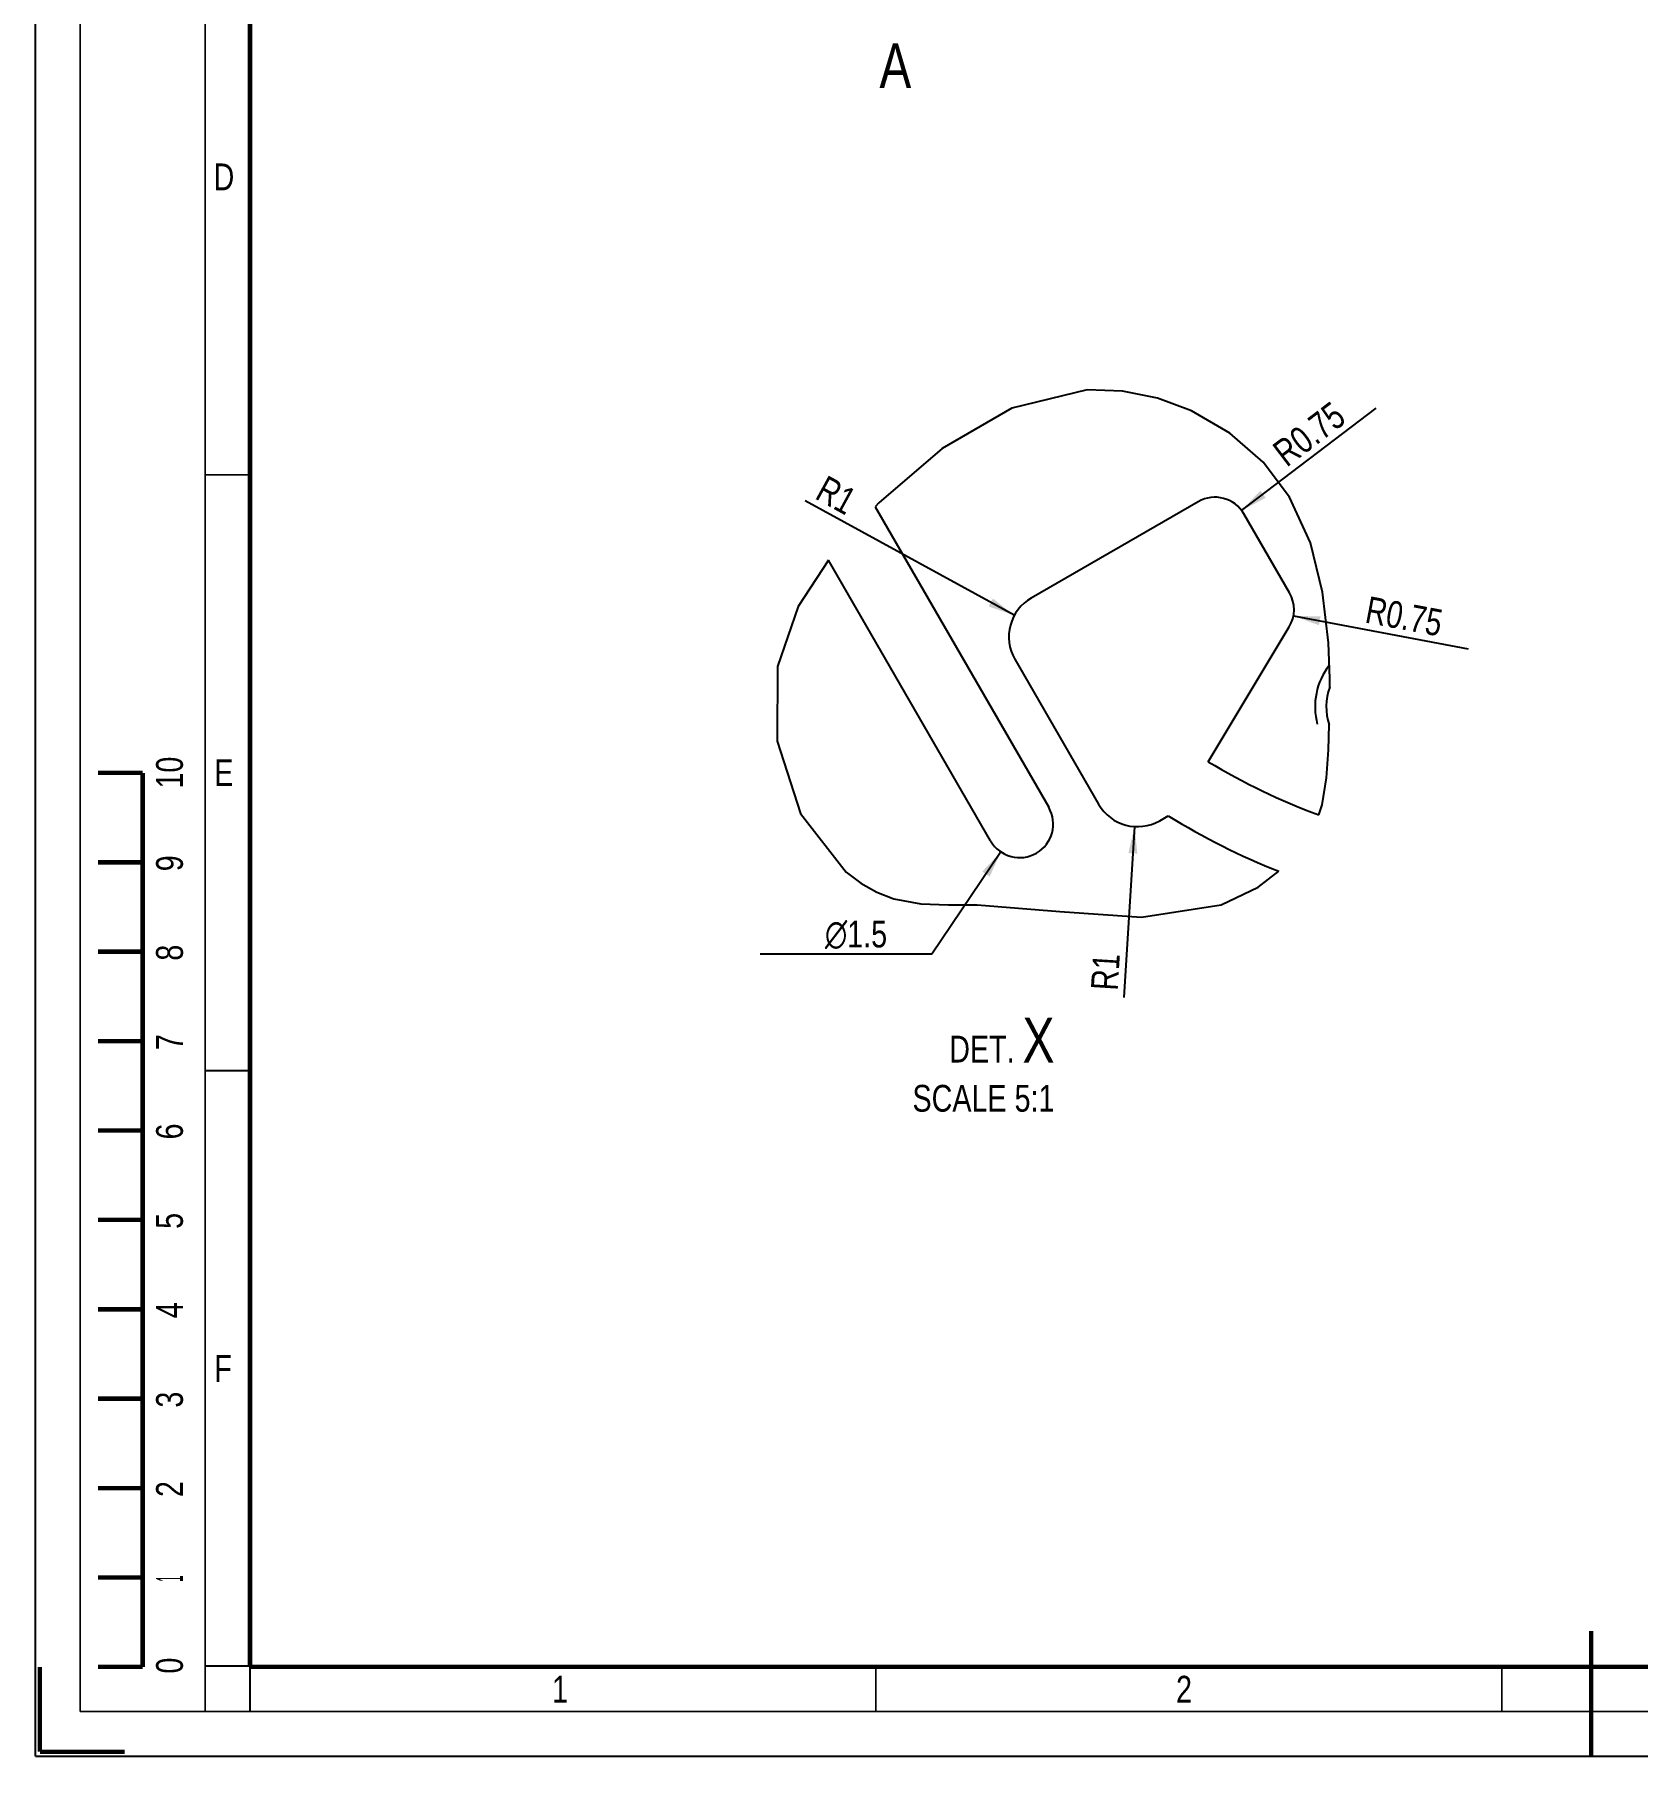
# Model space of a CAD drawing. Header units: millimetres. Extents: x -1 to 595, y 0 to 420.
# Drawn here: x -0.1 to 179.2, y -0.3 to 192.6 of the extents above; entities that cross this region are included whole.
import ezdxf

# ---------------------------------------------------------------- set-up
doc = ezdxf.new("R2010")
doc.units = ezdxf.units.MM
doc.header["$LTSCALE"] = 32.67
doc.layers.get('0').update_dxf_attribs({"linetype": 'CONTINUOUS'})
doc.layers.add('3_ALL_AXES', color=7, linetype='CONTINUOUS')
doc.styles.get("Standard").update_dxf_attribs({"font": 'txt', "width": 0.8})
doc.styles.add('TEXTSTYLE_1', font='gdt', dxfattribs={"width": 0.8})
doc.styles.add('TEXTSTYLE_2', font='txt', dxfattribs={"width": 0.333333})
doc.styles.add('TEXTSTYLE_9', font='txt', dxfattribs={"width": 0.8})
doc.dimstyles.new('DIMSTYLE_10', dxfattribs={"dimtxt": 3, "dimasz": 3, "dimexe": 2, "dimexo": 2, "dimtad": 1, "dimdec": 3, "dimlfac": 0.2, "dimdsep": 46, "dimtxsty": 'STANDARD', "dimblk": '_FILLED', "dimblk1": '_FILLED', "dimblk2": '_FILLED', "dimcen": 0.09, "dimadec": 0, "dimazin": 0, "dimtp": 0.1, "dimtm": 0.1, "dimtfac": 1, "dimtdec": 3, "dimtmove": 0, "dimatfit": 2, "dimldrblk": '_FILLED', "dimfxl": 1, "dimtolj": 1, "dimarcsym": 0})
doc.dimstyles.new('DIMSTYLE_9', dxfattribs={"dimtxt": 3, "dimasz": 3, "dimexe": 2, "dimexo": 2, "dimtad": 1, "dimdec": 3, "dimlfac": 0.2, "dimdsep": 46, "dimtxsty": 'STANDARD', "dimblk": '_FILLED', "dimblk1": '_FILLED', "dimblk2": '_FILLED', "dimcen": 0.09, "dimadec": 0, "dimazin": 0, "dimtp": 0.1, "dimtm": 0.1, "dimtfac": 1, "dimtdec": 3, "dimtofl": 0, "dimtmove": 0, "dimatfit": 3, "dimldrblk": '_FILLED', "dimfxl": 1, "dimtolj": 1, "dimarcsym": 0})

# ---------------------------------------------------------------- blocks, each defined once
blk = doc.blocks.new('_FILLED')
at = {"color": 0, "linetype": 'BYBLOCK'}
blk.add_solid([(0, 0), (-1, 0.167), (-1, -0.167)], dxfattribs=at)
blk = doc.blocks.new('*D17')
at = {"color": 2, "linetype": 'CONTINUOUS'}
blk.add_line((109.48, 127.63), (86.08, 140.43), dxfattribs=at)
at = {"color": 2, "linetype": 'CONTINUOUS', "xscale": 3, "yscale": 3, "zscale": 3, "rotation": 331.3263061244}
blk.add_blockref('_FILLED', (109.48, 127.63), dxfattribs=at)
at = {"color": 2, "linetype": 'CONTINUOUS', "insert": (92.09, 141.41), "char_height": 3, "width": 4.8, "attachment_point": 3, "rotation": 331.3263, "line_spacing_factor": 0.9}
blk.add_mtext('R1', dxfattribs=at)
blk = doc.blocks.new('*D18')
at = {"color": 2, "linetype": 'CONTINUOUS'}
blk.add_line((134.91, 139.36), (149.95, 150.79), dxfattribs=at)
at = {"color": 2, "linetype": 'CONTINUOUS', "xscale": 3, "yscale": 3, "zscale": 3, "rotation": 217.2206761328}
blk.add_blockref('_FILLED', (134.91, 139.36), dxfattribs=at)
at = {"color": 2, "linetype": 'CONTINUOUS', "insert": (138.13, 146.52), "char_height": 3, "width": 12, "attachment_point": 1, "rotation": 37.2207, "line_spacing_factor": 0.9}
blk.add_mtext('R0.75', dxfattribs=at)
blk = doc.blocks.new('*D19')
at = {"color": 2, "linetype": 'CONTINUOUS'}
blk.add_line((140.7, 127.57), (160.25, 123.89), dxfattribs=at)
at = {"color": 2, "linetype": 'CONTINUOUS', "xscale": 3, "yscale": 3, "zscale": 3, "rotation": 169.3362345682}
blk.add_blockref('_FILLED', (140.7, 127.57), dxfattribs=at)
at = {"color": 2, "linetype": 'CONTINUOUS', "insert": (149.15, 129.79), "char_height": 3, "width": 12, "attachment_point": 1, "rotation": 349.3362, "line_spacing_factor": 0.9}
blk.add_mtext('R0.75', dxfattribs=at)
blk = doc.blocks.new('*D20')
at = {"color": 2, "linetype": 'CONTINUOUS'}
blk.add_line((122.93, 104), (121.75, 84.87), dxfattribs=at)
at = {"color": 2, "linetype": 'CONTINUOUS', "xscale": 3, "yscale": 3, "zscale": 3, "rotation": 86.4433763435}
blk.add_blockref('_FILLED', (122.93, 104), dxfattribs=at)
at = {"color": 2, "linetype": 'CONTINUOUS', "insert": (118.3, 89.89), "char_height": 3, "width": 4.8, "attachment_point": 3, "rotation": 86.4434, "line_spacing_factor": 0.9}
blk.add_mtext('R1', dxfattribs=at)
blk = doc.blocks.new('*D21')
at = {"color": 2, "linetype": 'CONTINUOUS'}
for p, q in [((107.99, 101.17), (100.26, 89.73)), ((98.26, 89.73), (81.06, 89.73)), ((100.26, 89.73), (98.26, 89.73))]:
    blk.add_line(p, q, dxfattribs=at)
at = {"color": 2, "linetype": 'CONTINUOUS', "xscale": 3, "yscale": 3, "zscale": 3, "rotation": 55.945675236}
blk.add_blockref('_FILLED', (107.99, 101.17), dxfattribs=at)
at = {"color": 2, "linetype": 'CONTINUOUS', "insert": (95.26, 93.48), "char_height": 3, "width": 11.2, "attachment_point": 3, "line_spacing_factor": 0.9, "style": 'TEXTSTYLE_1'}
blk.add_mtext('{\\Fgdt;n}\\Ftxt;1.5', dxfattribs=at)

msp = doc.modelspace()

# ---------------------------------------------------------------- linework, layer by layer
at = {"color": 7, "linetype": 'CONTINUOUS'}
for p, q in [((117.6389, 152.8494), (109.2082, 150.8164)), ((121.5786, 152.7142), (117.6389, 152.8494)), ((125.5036, 151.9238), (121.5786, 152.7142)), ((109.2082, 150.8164), (101.4095, 146.2787)), ((129.291, 150.519), (125.5036, 151.9238)), ((133.5897, 148.0139), (129.291, 150.519)), ((137.3122, 144.7569), (133.5897, 148.0139)), ((101.4095, 146.2787), (94.3347, 140.1986)), ((140.2773, 140.8644), (137.3122, 144.7569)), ((142.6121, 135.7513), (140.2773, 140.8644)), ((94.3347, 140.1986), (93.9325, 139.7602)), ((93.9325, 139.7602), (113.3345, 106.1549)), ((130.0456, 140.3404), (111.3698, 129.5579)), ((140.2663, 130.1377), (135.1682, 138.9678)), ((143.9653, 130.222), (142.6121, 135.7513)), ((88.7055, 133.8136), (85.3119, 128.6276)), ((106.8393, 102.4049), (88.7055, 133.8136)), ((144.6052, 124.5515), (143.9653, 130.222)), ((85.3119, 128.6276), (83.0155, 121.8881)), ((131.1726, 111.2521), (140.2331, 126.3313)), ((144.7656, 120.5638), (144.6052, 124.5515)), ((83.0155, 121.8881), (82.9626, 113.551)), ((109.5397, 122.7278), (118.9147, 106.4898)), ((144.7617, 119.593), (144.7656, 120.5638)), ((144.6052, 112.5664), (144.7066, 115.3907)), ((82.9626, 113.551), (85.5683, 105.4585)), ((144.3975, 109.4599), (144.6052, 112.5664)), ((143.9177, 106.4214), (144.3975, 109.4599)), ((143.5364, 105.3115), (143.9177, 106.4214)), ((85.5683, 105.4585), (90.6726, 98.9168)), ((125.7448, 104.6597), (126.685, 105.2026)), ((90.6726, 98.9168), (92.333, 97.6705)), ((136.773, 97.2048), (139.0714, 98.9941)), ((92.333, 97.6705), (94.117, 96.6554)), ((94.117, 96.6554), (95.9993, 95.9206)), ((132.6202, 95.2547), (136.773, 97.2048)), ((95.9993, 95.9206), (99.0151, 95.3667)), ((99.0151, 95.3667), (102.1421, 95.2543)), ((102.1421, 95.2543), (105.321, 95.2547)), ((105.321, 95.2547), (114.5813, 94.5028)), ((114.5813, 94.5028), (123.7055, 93.8537)), ((123.7055, 93.8537), (132.6202, 95.2547))]:
    msp.add_line(p, q, dxfattribs=at)
for points, const_width in [([(0, 420), (0, 0)], 0.199), ([(5, 415), (5, 5)], 0.199), ([(19, 415), (19, 5)], 0.199), ([(24, 410), (24, 10)], 0.499), ([(24, 143.35), (19, 143.35)], 0.199), ([(12, 110), (7, 110)], 0.499), ([(12, 10), (12, 110)], 0.499), ([(7, 100), (12, 100)], 0.499), ([(7, 90), (12, 90)], 0.499), ([(7, 80), (12, 80)], 0.499), ([(24, 76.7), (19, 76.7)], 0.199), ([(7, 70), (12, 70)], 0.499), ([(7, 60), (12, 60)], 0.499), ([(7, 50), (12, 50)], 0.499), ([(7, 40), (12, 40)], 0.499), ([(7, 30), (12, 30)], 0.499), ([(7, 20), (12, 20)], 0.499), ([(174, 0), (174, 14)], 0.5), ([(0.5, 10), (0.5, 0.5)], 0.5), ([(7, 10), (12, 10)], 0.499), ([(24, 10.1), (19, 10.1)], 0.199), ([(24, 10), (584, 10)], 0.499), ([(24, 5), (24, 10)], 0.199), ([(94, 5), (94, 10)], 0.199), ([(164, 5), (164, 10)], 0.199), ([(5, 5), (589, 5)], 0.199), ([(0, 0), (594, 0)], 0.199), ([(0.5, 0.5), (10, 0.5)], 0.5)]:
    msp.add_lwpolyline(points, dxfattribs=dict(at, const_width=const_width))
for centre, radius, start, end in [((131.9206, 137.0928), 3.75, 30, 120), ((113.8698, 125.2278), 5, 120, 210), ((137.0187, 128.2627), 3.75, 329, 30), ((169.1566, 174.4682), 73.75, 239, 249.671304), ((110.0869, 104.2799), 3.75, 210, 30), ((123.2448, 108.9898), 5, 210, 300), ((169.1566, 174.4682), 81.25, 238.484635, 248.266963)]:
    msp.add_arc(centre, radius, start, end, dxfattribs=at)
at = {"color": 2, "linetype": 'CONTINUOUS'}
msp.add_arc((150.6156, 117.4048), 7.5, 141.991478, 195, dxfattribs=at)
at = {"layer": '3_ALL_AXES', "color": 7, "linetype": 'CONTINUOUS'}
msp.add_arc((150.6156, 117.4048), 6.25, 159.504263, 198.821547, dxfattribs=at)

# ---------------------------------------------------------------- texts
at = {"color": 7, "linetype": 'CONTINUOUS', "attachment_point": 1, "line_spacing_factor": 0.9}
for s, insert, char_height, width in [('A', (94.3947, 191.6051), 5, 4), ('D', (19.9286, 178.175), 3, 2.4), ('E', (20, 111.525), 3, 2.4), ('F', (20, 44.875), 3, 2.4), ('1', (57.7857, 9), 3, 2.4), ('2', (127.5714, 9), 3, 2.4)]:
    msp.add_mtext(s, dxfattribs=dict(at, insert=insert, char_height=char_height, width=width))
at = {"color": 7, "linetype": 'CONTINUOUS', "char_height": 3, "attachment_point": 1, "rotation": 90, "line_spacing_factor": 0.9}
for s, insert, width in [('10', (13.5, 108.25), 4.8), ('9', (13.5, 99), 2.4), ('8', (13.5, 89), 2.4), ('7', (13.5, 79), 2.4), ('6', (13.5, 69), 2.4), ('5', (13.5, 59), 2.4), ('4', (13.5, 49), 2.4), ('3', (13.5, 39), 2.4), ('2', (13.5, 29), 2.4), ('0', (13.5, 9.25), 2.4)]:
    msp.add_mtext(s, dxfattribs=dict(at, insert=insert, width=width))
at = {"color": 2, "linetype": 'CONTINUOUS', "insert": (113.9737, 82.607), "char_height": 3, "width": 26.475, "attachment_point": 3, "line_spacing_factor": 0.9, "style": 'TEXTSTYLE_9'}
msp.add_mtext('DET. \\H5.0;X\\P\\H3.0;SCALE 5:1', dxfattribs=at)
at = {"color": 7, "linetype": 'CONTINUOUS', "insert": (13.5, 19.5), "char_height": 3, "width": 1, "attachment_point": 1, "rotation": 90, "line_spacing_factor": 0.9, "style": 'TEXTSTYLE_2'}
msp.add_mtext('1', dxfattribs=at)

# ---------------------------------------------------------------- dimensions: what is measured, and where the dimension line sits
at = {"color": 2, "linetype": 'CONTINUOUS'}
for center, mpoint, picture, middle in [((131.9206, 137.0928), (134.9068, 139.3612), '*D18', (143.8131, 148.952)), ((113.8698, 125.2278), (109.483, 127.6269), '*D17', (89.2661, 141.2477)), ((137.0187, 128.2627), (140.7039, 127.5688), '*D19', (154.7704, 127.2097)), ((123.2448, 108.9898), (122.9346, 103.9995), '*D20', (119.6486, 87.4017))]:
    dim = msp.add_radius_dim(center=center, mpoint=mpoint, text='R<>', dimstyle='DIMSTYLE_9', override={"dimpost": '<>'}, dxfattribs=at)
    dim.commit()
    dim.dimension.update_dxf_attribs({"geometry": picture, "text_midpoint": middle, "dimtype": 164})
dim = msp.add_diameter_dim_2p(p1=(107.987, 101.173), p2=(112.1869, 107.3868), text='%%c<>', dimstyle='DIMSTYLE_10', override={"dimtih": 1, "dimtoh": 1, "dimpost": '<>'}, dxfattribs=at)
dim.commit()
dim.dimension.update_dxf_attribs({"geometry": '*D21', "text_midpoint": (89.6558, 91.9845), "dimtype": 163})

doc.saveas('drawing.dxf')
